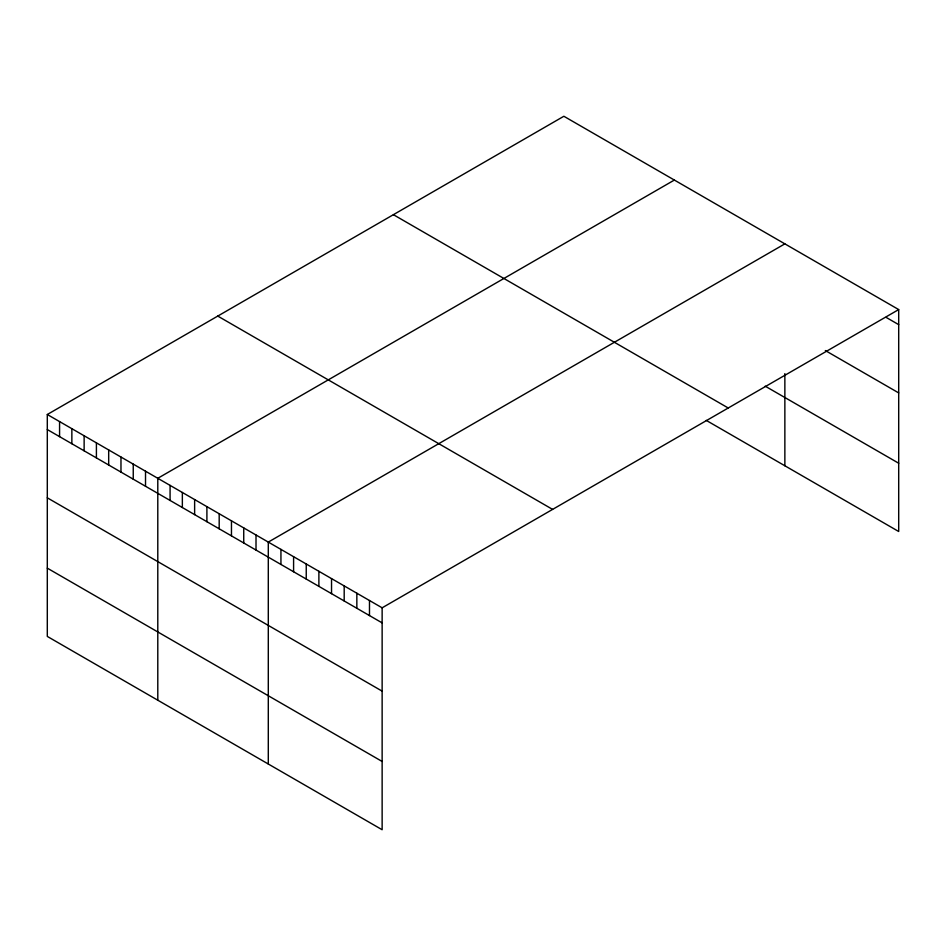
<?xml version="1.0" encoding="UTF-8"?>
<svg xmlns="http://www.w3.org/2000/svg" width="946" height="946" viewBox="0 0 946 946"><rect width="100%" height="100%" fill="white"/><g stroke="black" fill="none" stroke-linecap="round" stroke-linejoin="round"><path stroke-width="1.42" d="M898.7 309.579L382.137 607.817L382.137 829.737L47.3 636.422L47.3 414.502L563.863 116.263L898.7 309.579L898.7 531.498L706.284 420.402M674.356 180.059L157.793 478.298L157.793 700.217M784.861 243.855L268.297 542.093L268.297 764.013M886.047 317.336L898.7 324.644M825.338 350.552L898.7 392.909M765.208 386.169L898.7 463.233M393.394 214.683L728.231 407.998M217.769 316.082L552.606 509.397M47.3 414.502L382.137 607.817M47.3 429.555L382.137 622.882M47.3 497.821L382.137 691.136M47.3 568.156L382.137 761.471M784.861 373.599L784.861 465.775M369.484 600.509L369.484 615.574M356.843 593.213L356.843 608.266M344.19 585.905L344.19 600.97M331.538 578.609L331.538 593.662M318.885 571.301L318.885 586.366M306.244 563.993L306.244 579.058M293.591 556.697L293.591 571.751M280.938 549.39L280.938 564.455M256.011 534.998L256.011 550.064M243.737 527.915L243.737 542.969M231.463 520.82L231.463 535.885M219.188 513.737L219.188 528.79M206.902 506.642L206.902 521.707M194.628 499.559L194.628 514.624M182.353 492.476L182.353 507.529M170.079 485.381L170.079 500.446M145.518 471.203L145.518 486.268M133.244 464.119L133.244 479.173M120.97 457.024L120.97 472.089M108.684 449.941L108.684 465.006M96.409 442.858L96.409 457.911M84.135 435.763L84.135 450.828M71.861 428.68L71.861 443.733M59.574 421.585L59.574 436.65"/></g></svg>
